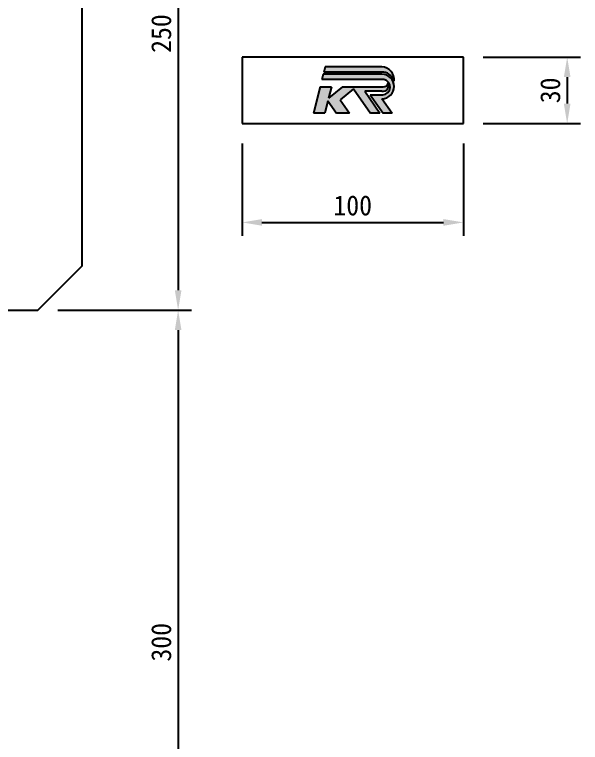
# Model space of a CAD drawing. Header units: millimetres. Extents: x 0 to 2388, y 0 to 1548.
# Drawn here: x 817.7 to 1073.4, y 861.5 to 1190.4 of the extents above; entities that cross this region are included whole.
import ezdxf

# ---------------------------------------------------------------- set-up
doc = ezdxf.new("R2010")
doc.units = ezdxf.units.MM
doc.header["$LTSCALE"] = 100
for name, color, linetype in [('TN-DIMS', 1, 'Continuous'), ('TN-TEXT', 3, 'Continuous'), ('TN-XXXX', 3, 'Continuous'), ('TT-XXXX', 3, 'Continuous')]:
    doc.layers.add(name, color=color, linetype=linetype)
doc.styles.get("Standard").update_dxf_attribs({"font": 'GulimChe.ttf'})
doc.styles.add('굴림체', font='GulimChe.ttf')
doc.dimstyles.new('고속철도', dxfattribs={"dimtxt": 3, "dimasz": 3, "dimexe": 2, "dimexo": 3, "dimgap": 1, "dimtad": 1, "dimdec": 0, "dimlfac": 10, "dimlunit": 6, "dimtxsty": '굴림체', "dimcen": 1, "dimaunit": 1, "dimadec": 0, "dimazin": 0, "dimtfac": 1, "dimtdec": 0, "dimtix": 1, "dimtmove": 2, "dimatfit": 3, "dimfxl": 0, "dimtvp": 2, "dimarcsym": 0})

# ---------------------------------------------------------------- blocks, each defined once
blk = doc.blocks.new('*D22')
at = {"layer": 'DEFPOINTS', "color": 0}
for p in [(920.48, 1141.12), (1020.48, 1141.12), (1020.48, 1096.47)]:
    blk.add_point(p, dxfattribs=at)
at = {"layer": 'TN-DIMS', "color": 0, "lineweight": -2}
for p, q in [((920.48, 1132.12), (920.48, 1090.47)), ((1020.48, 1132.12), (1020.48, 1090.47)), ((929.48, 1096.47), (1011.48, 1096.47))]:
    blk.add_line(p, q, dxfattribs=at)
at = {"layer": 'TN-DIMS', "color": 0}
for points in [[(929.48, 1097.97), (929.48, 1094.97), (920.48, 1096.47)], [(1011.48, 1097.97), (1011.48, 1094.97), (1020.48, 1096.47)]]:
    blk.add_solid(points, dxfattribs=at)
at = {"layer": 'TN-DIMS', "color": 0, "insert": (970.48, 1104.09), "char_height": 9, "attachment_point": 5}
blk.add_mtext('100', dxfattribs=at)
blk = doc.blocks.new('*D23')
at = {"layer": 'DEFPOINTS', "color": 0}
for p in [(1020.48, 1171.12), (1020.48, 1141.12), (1067.38, 1141.12)]:
    blk.add_point(p, dxfattribs=at)
at = {"layer": 'TN-DIMS', "color": 0, "lineweight": -2}
for p, q in [((1029.48, 1171.12), (1073.38, 1171.12)), ((1067.38, 1162.12), (1067.38, 1150.12)), ((1029.48, 1141.12), (1073.38, 1141.12))]:
    blk.add_line(p, q, dxfattribs=at)
at = {"layer": 'TN-DIMS', "color": 0}
for points in [[(1065.88, 1162.12), (1068.88, 1162.12), (1067.38, 1171.12)], [(1065.88, 1150.12), (1068.88, 1150.12), (1067.38, 1141.12)]]:
    blk.add_solid(points, dxfattribs=at)
at = {"layer": 'TN-DIMS', "color": 0, "insert": (1059.78, 1156.12), "char_height": 9, "attachment_point": 5, "rotation": 90}
blk.add_mtext('30', dxfattribs=at)
blk = doc.blocks.new('*D24')
at = {"layer": 'DEFPOINTS', "color": 0}
for p in [(828.19, 1306.79), (828.19, 1056.79), (891.59, 1056.79)]:
    blk.add_point(p, dxfattribs=at)
at = {"layer": 'TN-DIMS', "color": 0, "lineweight": -2}
for p, q in [((837.19, 1306.79), (897.59, 1306.79)), ((891.59, 1297.79), (891.59, 1065.79)), ((837.19, 1056.79), (897.59, 1056.79))]:
    blk.add_line(p, q, dxfattribs=at)
at = {"layer": 'TN-DIMS', "color": 0}
for points in [[(890.09, 1297.79), (893.09, 1297.79), (891.59, 1306.79)], [(890.09, 1065.79), (893.09, 1065.79), (891.59, 1056.79)]]:
    blk.add_solid(points, dxfattribs=at)
at = {"layer": 'TN-DIMS', "color": 0, "insert": (883.99, 1181.79), "char_height": 9, "attachment_point": 5, "rotation": 90}
blk.add_mtext('250', dxfattribs=at)
blk = doc.blocks.new('*D25')
at = {"layer": 'DEFPOINTS', "color": 0}
for p in [(828.19, 1056.79), (828.19, 756.79), (891.59, 756.79)]:
    blk.add_point(p, dxfattribs=at)
at = {"layer": 'TN-DIMS', "color": 0, "lineweight": -2}
for p, q in [((837.19, 1056.79), (897.59, 1056.79)), ((891.59, 1047.79), (891.59, 765.79)), ((837.19, 756.79), (897.59, 756.79))]:
    blk.add_line(p, q, dxfattribs=at)
at = {"layer": 'TN-DIMS', "color": 0}
for points in [[(890.09, 1047.79), (893.09, 1047.79), (891.59, 1056.79)], [(890.09, 765.79), (893.09, 765.79), (891.59, 756.79)]]:
    blk.add_solid(points, dxfattribs=at)
at = {"layer": 'TN-DIMS', "color": 0, "insert": (883.99, 906.79), "char_height": 9, "attachment_point": 5, "rotation": 90}
blk.add_mtext('300', dxfattribs=at)

msp = doc.modelspace()

# ---------------------------------------------------------------- hatches: boundary and pattern name
at = {"layer": 'TN-TEXT'}
h = msp.add_hatch(color=256, dxfattribs=at)
h.paths.add_polyline_path([(984.56, 1164.35, -0.285892), (989.24, 1160.31, 0.418535), (983.7, 1166.74), (958.03, 1166.74), (957.43, 1164.35)])
h.paths.add_polyline_path([(957.17, 1163.41), (956.56, 1161.01), (984.56, 1161.01, -0.885071), (984.13, 1154.17), (978.4, 1154.17), (984.17, 1145.88), (988.23, 1145.88), (983.7, 1152.38, 1), (983.7, 1163.41)])
h.paths.add_polyline_path([(965.85, 1157.76), (959.57, 1152.64), (960.87, 1157.76), (955.74, 1157.76), (952.72, 1145.88), (957.85, 1145.88), (959.25, 1151.37), (963.08, 1145.88), (968.95, 1145.88), (964.79, 1151.86), (970.86, 1156.82), (978.48, 1145.88), (982.76, 1145.88), (975.91, 1155.71), (983.7, 1155.71, 0.575242), (986.55, 1159.43, -0.364018), (984.22, 1157.76)])

# ---------------------------------------------------------------- linework, layer by layer
for p, q in [((958.03, 1166.74), (957.43, 1164.35)), ((984.56, 1164.35), (957.43, 1164.35)), ((983.7, 1166.74), (958.03, 1166.74)), ((957.17, 1163.41), (956.56, 1161.01)), ((984.56, 1161.01), (956.56, 1161.01)), ((983.7, 1163.41), (957.17, 1163.41)), ((955.74, 1157.76), (952.72, 1145.88)), ((955.74, 1157.76), (960.87, 1157.76)), ((965.85, 1157.76), (959.57, 1152.64)), ((960.87, 1157.76), (959.57, 1152.64)), ((965.85, 1157.76), (984.22, 1157.76)), ((970.86, 1156.82), (964.79, 1151.86)), ((970.86, 1156.82), (978.48, 1145.88)), ((975.91, 1155.71), (982.76, 1145.88)), ((983.7, 1155.71), (975.91, 1155.71)), ((959.25, 1151.37), (957.85, 1145.88)), ((959.25, 1151.37), (963.08, 1145.88)), ((964.79, 1151.86), (968.95, 1145.88)), ((978.4, 1154.17), (984.17, 1145.88)), ((978.4, 1154.17), (984.13, 1154.17)), ((983.7, 1152.38), (988.23, 1145.88)), ((957.85, 1145.88), (952.72, 1145.88)), ((968.95, 1145.88), (963.08, 1145.88)), ((982.76, 1145.88), (978.48, 1145.88)), ((988.23, 1145.88), (984.17, 1145.88))]:
    msp.add_line(p, q, dxfattribs=at)
for centre, radius, start, end in [((983.3, 1160.8), 5.96, 355.277, 86.121), ((983.65, 1158.57), 5.85, 17.2817, 81.1008), ((983.7, 1157.89), 5.52, 270, 90), ((983.93, 1157.62), 3.45, 273.3986, 79.4431), ((984.05, 1158.4), 2.71, 262.6738, 22.311), ((984.4, 1159.99), 2.23, 265.4027, 345.4123)]:
    msp.add_arc(centre, radius, start, end, dxfattribs=at)
at = {"layer": 'TN-XXXX'}
for p, q in [((1020.48, 1171.12), (920.48, 1171.12)), ((920.48, 1171.12), (920.48, 1141.12)), ((1020.48, 1141.12), (1020.48, 1171.12)), ((920.48, 1141.12), (1020.48, 1141.12))]:
    msp.add_line(p, q, dxfattribs=at)
at = {"layer": 'TT-XXXX'}
msp.add_lwpolyline([(828.19, 1056.79), (848.19, 1076.79), (848.19, 1286.79), (828.19, 1306.79), (568.19, 1306.79), (548.19, 1286.79), (548.19, 1076.79), (568.19, 1056.79)], close=True, dxfattribs=at)

# ---------------------------------------------------------------- dimensions: what is measured, and where the dimension line sits
at = {"layer": 'TN-DIMS'}
for base, p1, p2, picture, middle in [((891.59, 1056.79), (828.19, 1306.79), (828.19, 1056.79), '*D24', (883.99, 1181.79)), ((1067.38, 1141.12), (1020.48, 1171.12), (1020.48, 1141.12), '*D23', (1059.78, 1156.12)), ((891.59, 756.79), (828.19, 1056.79), (828.19, 756.79), '*D25', (883.99, 906.79))]:
    dim = msp.add_linear_dim(base=base, p1=p1, p2=p2, angle=90, dimstyle='고속철도', override={"dimscale": 3, "dimlfac": 1, "dimtxsty": 'Standard'}, dxfattribs=at)
    dim.commit()
    dim.dimension.update_dxf_attribs({"geometry": picture, "text_midpoint": middle})
dim = msp.add_linear_dim(base=(1020.48, 1096.47), p1=(920.48, 1141.12), p2=(1020.48, 1141.12), dimstyle='고속철도', override={"dimscale": 3, "dimlfac": 1, "dimtxsty": 'Standard'}, dxfattribs=at)
dim.commit()
dim.dimension.update_dxf_attribs({"geometry": '*D22', "text_midpoint": (970.48, 1104.09)})

doc.saveas('drawing.dxf')
